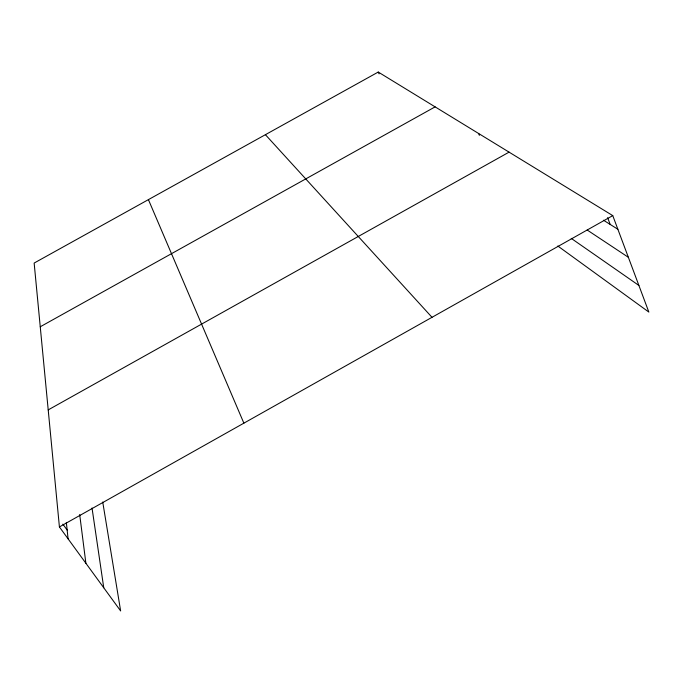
<?xml version="1.0" encoding="UTF-8"?>
<svg xmlns="http://www.w3.org/2000/svg" width="683" height="683" viewBox="0 0 683 683"><rect width="100%" height="100%" fill="white"/><g stroke="black" fill="none" stroke-linecap="round" stroke-linejoin="round"><path stroke-width="1.02" d="M102.732 502.022L120.643 610.943L59.412 526.943L612.762 215.615L648.85 312.071L557.798 246M48.211 409.894L509.074 152.138M40.254 326.773L435.114 106.864M612.762 215.615L378.245 72.056L34.15 263.057L59.412 526.943M603.49 220.225L617.876 229.266M587.201 230.026L628.36 257.303M571.236 238.384L638.887 285.451M265.405 134.688L432.006 317.313M62.87 524.143L67.156 530.051M378.245 72.056L379.065 73.866M148.416 199.632L243.874 423.161M478.604 133.492L479.381 135.345M607.622 217.664L610.175 224.425M92.026 507.99L103.756 587.773M79.68 514.504L85.887 563.262M66.345 522.427L68.087 538.844"/></g></svg>
